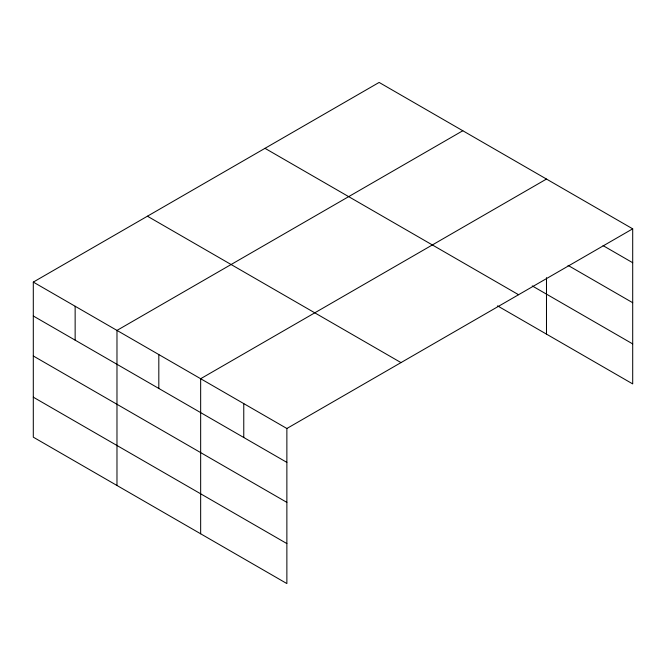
<?xml version="1.0" encoding="UTF-8"?>
<svg xmlns="http://www.w3.org/2000/svg" width="666" height="666" viewBox="0 0 666 666"><rect width="100%" height="100%" fill="white"/><g stroke="black" fill="none" stroke-linecap="round" stroke-linejoin="round"><path stroke-width="1" d="M33.3 282.093L286.871 428.496L286.871 583.566L33.3 437.171L33.3 282.093L379.129 82.434L632.7 228.829L632.7 383.907L497.527 305.861M462.803 130.744L116.975 330.411L116.975 485.481M546.486 179.054L200.657 378.721L200.657 533.791M286.871 428.496L632.7 228.829M603.063 245.612L632.7 262.729M568.04 265.384L632.7 302.714M532.242 285.914L632.7 343.914M265.001 148.327L518.573 294.722M147.427 216.209L400.999 362.604M33.3 315.992L286.871 462.387M33.3 355.977L286.871 502.38M33.3 397.177L286.871 543.581M546.486 277.655L546.486 334.132M243.764 403.604L243.764 437.504M158.816 354.562L158.816 388.453M75.141 306.252L75.141 340.143"/></g></svg>
